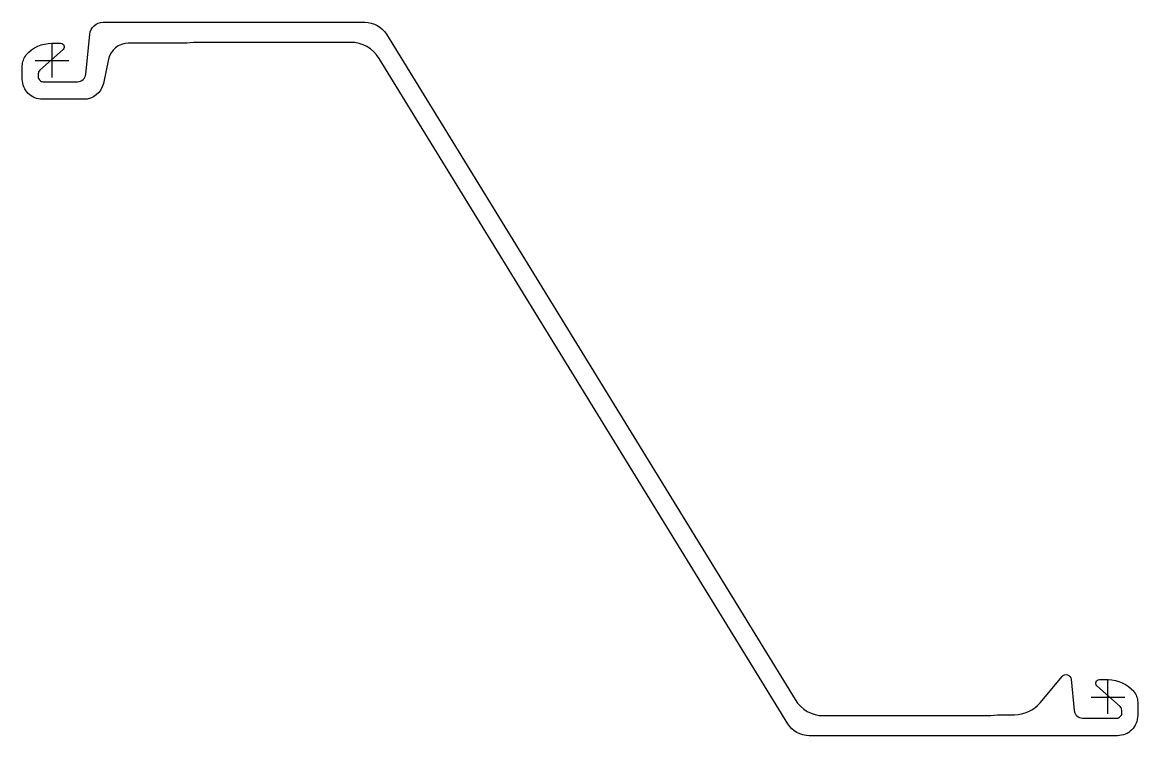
# Model space of a CAD drawing. Header units: millimetres. Extents: x -18 to 648, y -403 to 23.
import ezdxf

# ---------------------------------------------------------------- set-up
doc = ezdxf.new("R2010")
doc.units = ezdxf.units.MM
doc.header["$LTSCALE"] = 0.2

msp = doc.modelspace()

# ---------------------------------------------------------------- linework, layer by layer
at = {"flags": 128}
msp.add_lwpolyline([(443.31, -381.46, 0.26076), (460.36, -391), (560.16, -391), (564.16, -390.5), (574.16, -390.5, 0.221695), (589.48, -383.36), (602.72, -367.57, -0.663701), (608.01, -369.2), (609.89, -388, 0.385312), (614.86, -392.5), (635.25, -392.5, 0.414214), (638.25, -389.5), (638.25, -387.87, 0.212557), (637.26, -385.64), (623.45, -373.21, -0.687281), (624.88, -369.5), (630.15, -369.5, -0.219232), (645.35, -376.5, -0.17875), (647.75, -383), (647.75, -391, -0.414214), (635.75, -403), (451.78, -403, -0.26076), (439, -395.85), (195.15, 1.46, 0.26076), (178.1, 11), (84.42, 11), (80.42, 10.5), (45.42, 10.5, 0.354119), (33.68, 0.99), (30.6, -13.49, -0.354119), (18.86, -23), (-5.75, -23, -0.414214), (-17.75, -11), (-17.75, -3, -0.17875), (-15.35, 3.5, -0.219232), (-0.15, 10.5), (5.12, 10.5, -0.687281), (6.55, 6.79), (-7.26, -5.64, 0.212557), (-8.25, -7.87), (-8.25, -9.5, 0.414214), (-5.25, -12.5), (15.14, -12.5, 0.385312), (20.11, -8), (22.49, 15.8, -0.385312), (30.45, 23), (186.68, 23, -0.26076), (199.46, 15.85)], format="xyb", close=True, dxfattribs=at)
at = {"layer": 'DEFPOINTS'}
for p, q in [((0, -10), (0, 10)), ((10, 0), (-10, 0)), ((630, -390), (630, -370)), ((620, -380), (640, -380))]:
    msp.add_line(p, q, dxfattribs=at)

doc.saveas('drawing.dxf')
